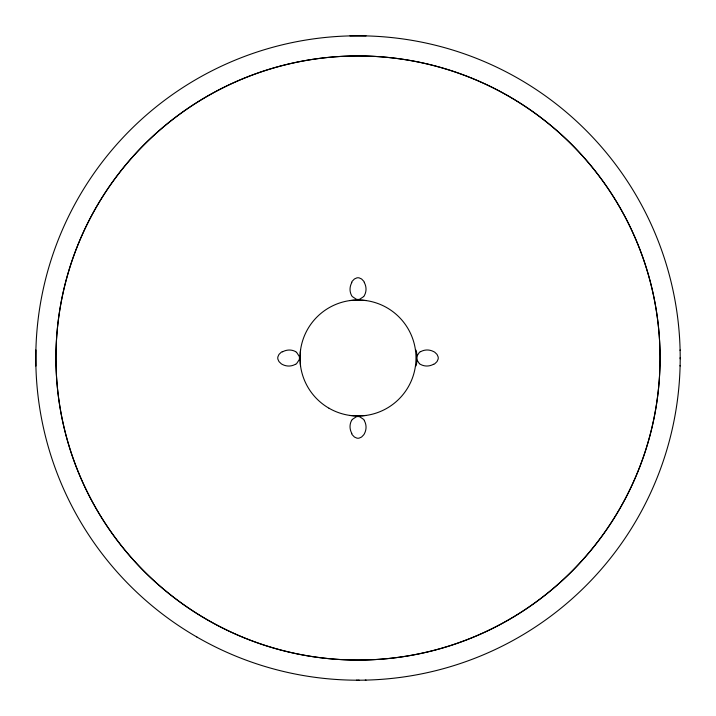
<?xml version="1.0" encoding="UTF-8"?>
<svg xmlns="http://www.w3.org/2000/svg" width="716" height="716" viewBox="0 0 716 716"><rect width="100%" height="100%" fill="white"/><g stroke="black" fill="none" stroke-linecap="round" stroke-linejoin="round"><path stroke-width="1.07" d="M680.2 358.797L680.2 357.597M680.111 365.437L680.102 366.019M35.898 349.954L35.898 366.046M300.308 352.03L300.308 363.97M300.362 351.529L300.568 349.954M363.674 296.576L359.647 299.261A5.325 4.126 0 0 1 356.353 299.261L352.326 296.576A12.566 10.069 -5.2 0 1 351.556 295.493A20.236 16.244 -7.2 0 1 351.887 282.426M352.326 419.424L356.353 416.739A5.325 4.126 0 0 1 359.647 416.739L363.674 419.424A12.566 10.069 -5.2 0 1 364.444 420.507M349.954 300.568L351.529 300.362M366.019 415.441L364.471 415.638M352.594 300.255L363.406 300.255M363.406 415.745L352.594 415.745M349.954 35.898L366.046 35.898M366.019 680.102L365.285 680.119M359.19 680.2L358 680.2M357.203 680.2L356.425 680.2M364.471 300.362L366.046 300.568M351.529 415.638L349.981 415.441M419.424 363.674L416.739 359.647A5.325 4.117 -90 0 1 416.748 356.353L419.424 352.326A12.566 10.069 84.8 0 1 420.507 351.556M296.576 352.326L299.261 356.353A5.325 4.126 90 0 1 299.261 359.647L296.576 363.674A12.566 10.069 84.8 0 1 295.493 364.444M300.559 366.019L300.362 364.471M680.102 349.954L680.111 350.419M351.887 433.574A20.236 16.244 7.2 0 1 351.547 420.498M351.601 433.672A14.481 11.724 2.8 0 0 352.317 434.827L354.411 437.02L356.854 438.12A4.779 3.929 0 0 0 359.146 438.12L361.589 437.02L363.701 434.836A14.481 11.751 -2.2 0 0 364.426 433.681A20.236 16.361 -3 0 0 364.283 420.56M351.592 420.525A12.566 10.033 4.2 0 1 352.353 419.442M363.647 296.558A12.566 10.033 4.2 0 0 364.408 295.475A20.236 16.217 5.3 0 0 364.229 282.39M364.399 282.328A14.481 11.724 2.8 0 0 363.683 281.173L361.589 278.98L359.146 277.88A4.779 3.929 0 0 0 356.854 277.88L354.411 278.98L352.299 281.164A14.481 11.751 -2.2 0 0 351.574 282.319M420.56 351.717A20.236 16.361 87 0 1 433.663 351.61A14.481 11.751 87.8 0 1 434.845 352.281L437.02 354.411L438.12 356.854A4.779 3.929 -90 0 1 438.12 359.146L437.02 361.589L434.836 363.701A14.481 11.724 -87.2 0 1 433.672 364.399M419.442 363.647A12.566 10.033 -85.8 0 0 420.525 364.408A20.236 16.217 -84.7 0 0 433.61 364.229M282.426 351.887A20.236 16.244 -82.8 0 1 295.502 351.547M282.328 351.601A14.481 11.724 -87.2 0 0 281.173 352.317L278.98 354.411L277.88 356.854A4.779 3.929 -90 0 0 277.88 359.146L278.98 361.589L281.164 363.701A14.481 11.751 87.8 0 0 282.319 364.426A20.236 16.361 87 0 0 295.44 364.283M295.475 351.592A12.566 10.033 -85.8 0 1 296.558 352.353M415.441 350.169A8.037 1.208 -90 0 1 416.927 358A8.037 1.208 -90 0 1 415.441 365.831M196.9 637.034A322.2 322.2 0 0 0 680.2 358A322.2 322.2 0 0 0 196.9 78.966A322.2 322.2 0 0 0 196.9 637.034M206.969 619.591A302.062 302.062 0 0 0 660.062 358A302.062 302.062 0 0 0 206.969 96.409A302.062 302.062 0 0 0 206.969 619.591A302.062 302.062 0 0 0 660.062 358A302.062 302.062 0 0 0 206.969 96.409A302.062 302.062 0 0 0 206.969 619.591M329.002 408.227A57.996 57.996 0 0 0 415.996 358A57.996 57.996 0 0 0 329.002 307.773A57.996 57.996 0 0 0 329.002 408.227"/></g></svg>
